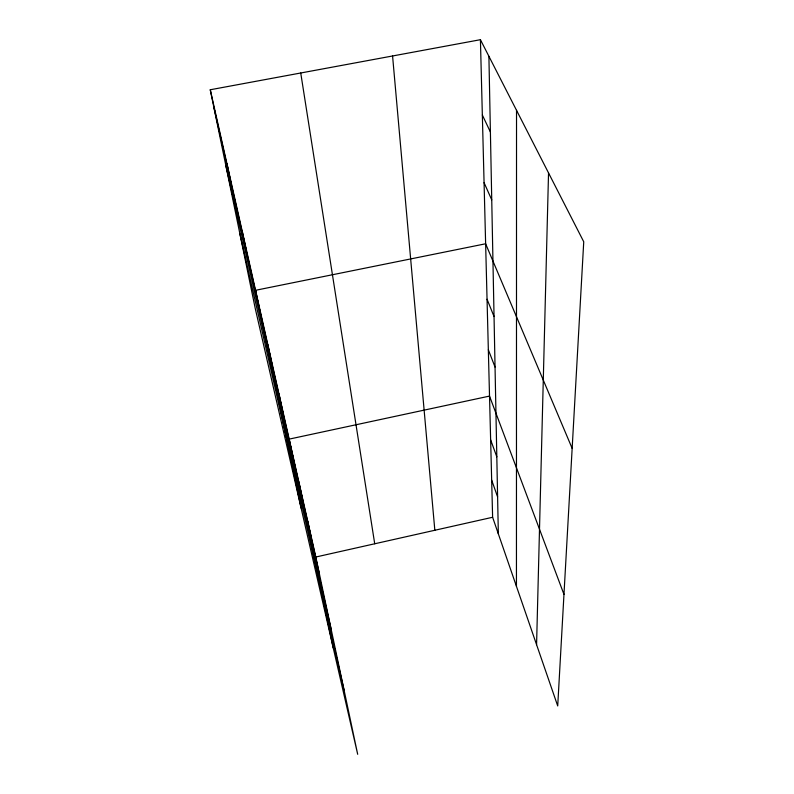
<?xml version="1.0" encoding="UTF-8"?>
<svg xmlns="http://www.w3.org/2000/svg" width="794" height="794" viewBox="0 0 794 794"><rect width="100%" height="100%" fill="white"/><g stroke="black" fill="none" stroke-linecap="round" stroke-linejoin="round"><path stroke-width="1.19" d="M516.447 586.349L516.527 110.336M536.575 644.688L548.535 172.933M315.813 557.021L492.617 517.271L480.42 39.7L210.261 89.762L255.291 308.677L357.687 754.3L315.813 557.021L210.261 89.762M480.42 39.7L583.739 241.783L557.716 705.945L492.617 517.271M482.345 115.021L490.404 132.012M484.072 182.67L491.744 199.89M572.156 448.372L485.63 243.778L255.559 290.296L301.125 508.17M487.05 299.239L494.047 316.548M488.34 349.797L495.039 367.046M563.968 594.398L489.521 396.087L289.175 439.122L333.272 648.053M490.632 439.856L496.816 456.828M491.665 480.112L497.6 496.895M239.897 233.853L344.07 690.165M213.953 107.676L319.486 574.32M225.953 166.035L331.118 629.156M307.655 520.924L311.377 538.471M298.812 481.76L302.574 499.545M278.982 393.963L282.803 412.155M267.816 344.566L271.667 362.878M242.031 230.389L245.852 248.74M227.015 163.921L230.786 182.134M300.737 72.998L374.718 543.781M392.573 55.977L434.834 530.263M488.906 56.314L498.334 533.836"/></g></svg>
